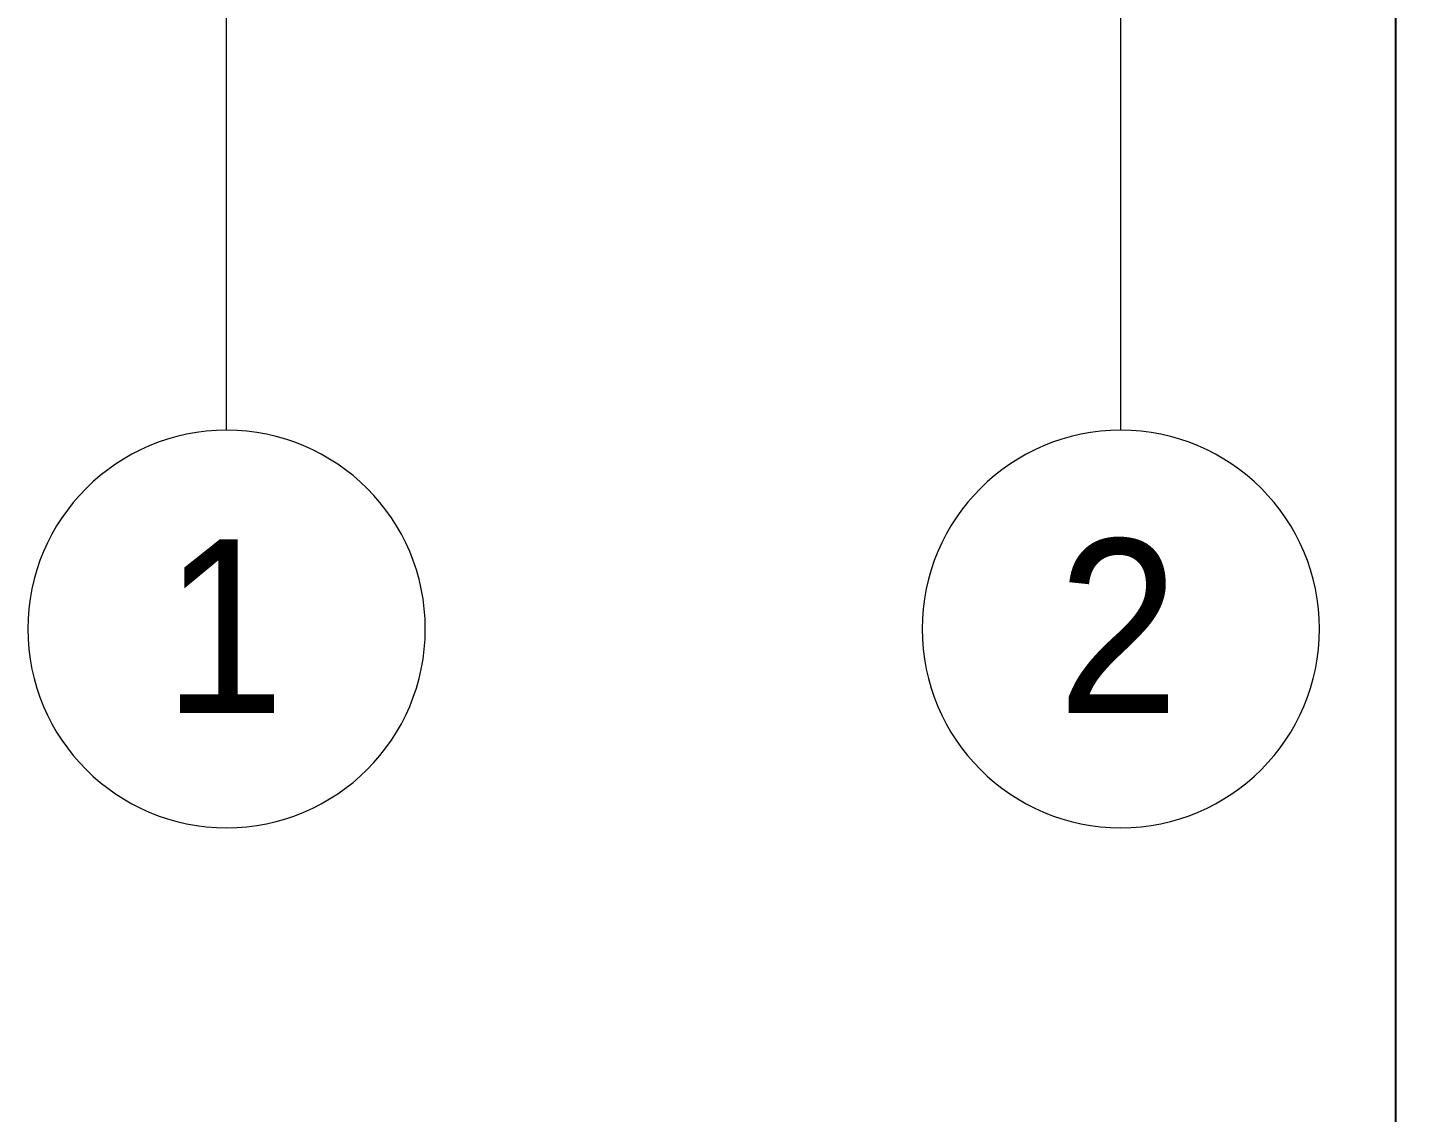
# Model space of a CAD drawing. Header units: millimetres. Extents: x -213547 to 415037, y -3642 to 106956.
# Drawn here: x -625 to 4987, y 74535 to 78899 of the extents above; entities that cross this region are included whole.
import ezdxf

# ---------------------------------------------------------------- set-up
doc = ezdxf.new("R2010")
doc.units = ezdxf.units.MM
for name, color, linetype, lineweight in [('10)FK4', 3, 'Continuous', 50), ('Оси', 7, 'Continuous', 9), ('Оси-1', 7, 'Continuous', 20)]:
    doc.layers.add(name, color=color, linetype=linetype, lineweight=lineweight)
doc.styles.add('Arial', font='arial.ttf', dxfattribs={"width": 0.9, "height": 700})
doc.styles.add('ISOCPEUR', font='isocpeur.ttf', dxfattribs={"height": 250})
doc.styles.add('ISOCPEUR_1', font='isocpeur.ttf', dxfattribs={"height": 350})
doc.dimstyles.new('ISO-2_5_0_9К_БОЛЬШОЙ_1', dxfattribs={"dimscale": 304.8, "dimtxt": 248.995294, "dimasz": 0.492126, "dimexe": 0.393701, "dimexo": 0.984252, "dimgap": 0, "dimtad": 1, "dimdec": 0, "dimrnd": 10, "dimzin": 0, "dimdsep": 46, "dimtxsty": 'ISOCPEUR', "dimblk1": 'OBLIQUE', "dimblk2": 'OBLIQUE', "dimsah": 1, "dimcen": 0.09, "dimdle": 0.393701, "dimazin": 0, "dimtfac": 1, "dimtdec": 4, "dimtix": 1, "dimtmove": 2, "dimatfit": 3, "dimfxl": 1, "dimtvp": 1, "dimtolj": 1, "dimtzin": 0, "dimarcsym": 2})

# ---------------------------------------------------------------- blocks, each defined once
blk = doc.blocks.new('Ось сетки - D8-29747960-Объем проектирования 1 этажа')
at = {"layer": 'Оси-1'}
for start, end in [(360, 180), (180, 360)]:
    blk.add_arc((0, 0), 4, start, end, dxfattribs=at)
blk = doc.blocks.new('1floor')
at = {"layer": 'Оси'}
for p, q in [((110, -1906.3), (110, 3093.7)), ((3710, -1906.3), (3710, 3093.7))]:
    blk.add_line(p, q, dxfattribs=at)
at = {"layer": 'Оси-1', "xscale": 199.9999999999999, "yscale": 199.9999999999999, "zscale": 199.9999999999999}
for p in [(110, -2706.3), (3710, -2706.3)]:
    blk.add_blockref('Ось сетки - D8-29747960-Объем проектирования 1 этажа', p, dxfattribs=at)
at = {"layer": 'Оси', "char_height": 700, "width": 606.076, "attachment_point": 1, "style": 'Arial'}
for s, insert in [('\\fArial|b0|i0|c204|p34|;\\W.9;1', (-145, -2345)), ('\\fArial|b0|i0|c204|p34|;\\W.9;2', (3455, -2345))]:
    blk.add_mtext(s, dxfattribs=dict(at, insert=insert))
blk = doc.blocks.new('_Oblique')
at = {"color": 0, "linetype": 'ByBlock', "lineweight": -2}
blk.add_line((-0.5, -0.5), (0.5, 0.5), dxfattribs=at)
blk = doc.blocks.new('*D1950')
at = {"layer": '10)FK4', "color": 0, "lineweight": -2, "transparency": 16777216}
for p, q in [((4881.4, 93523), (4881.4, 81026.6)), ((4687.4, 93403), (4761.4, 93403)), ((4881.4, 66283), (4881.4, 79871.6)), ((4687.4, 66403), (4761.4, 66403))]:
    blk.add_line(p, q, dxfattribs=at)
at = {"layer": 'Defpoints', "color": 0, "transparency": 16777216}
for p in [(4987.4, 93403), (4881.4, 66403), (4987.4, 66403)]:
    blk.add_point(p, dxfattribs=at)
at = {"layer": '10)FK4', "color": 0, "lineweight": -2, "transparency": 16777216, "xscale": 150, "yscale": 150, "zscale": 150}
for p, rotation in [((4881.4, 93403), 90), ((4881.4, 66403), 270)]:
    blk.add_blockref('_Oblique', p, dxfattribs=dict(at, rotation=rotation))
at = {"layer": '10)FK4', "color": 0, "transparency": 16777216, "insert": (4488.1, 79975), "char_height": 350, "width": 948.097, "attachment_point": 1, "rotation": 90, "line_spacing_factor": 1.149209, "style": 'ISOCPEUR_1'}
blk.add_mtext('\\A1;27000', dxfattribs=at)

msp = doc.modelspace()

# ---------------------------------------------------------------- block references
msp.add_blockref('1floor', (64.7, 79186.1))

# ---------------------------------------------------------------- dimensions: what is measured, and where the dimension line sits
at = {"layer": '10)FK4', "color": 18, "true_color": 0x000000}
dim = msp.add_linear_dim(base=(4881.4, 66403), p1=(4987.4, 93403), p2=(4987.4, 66403), angle=90, dimstyle='ISO-2_5_0_9К_БОЛЬШОЙ_1', override={"dimtxt": 200, "dimpost": '<>', "dimtxsty": 'ISOCPEUR_1', "dimfxl": 26999.999823}, dxfattribs=at)
dim.commit()
dim.dimension.update_dxf_attribs({"geometry": '*D1950', "text_midpoint": (4721.4, 80449.1), "dimtype": 160, "text_rotation": 90})

doc.saveas('drawing.dxf')
